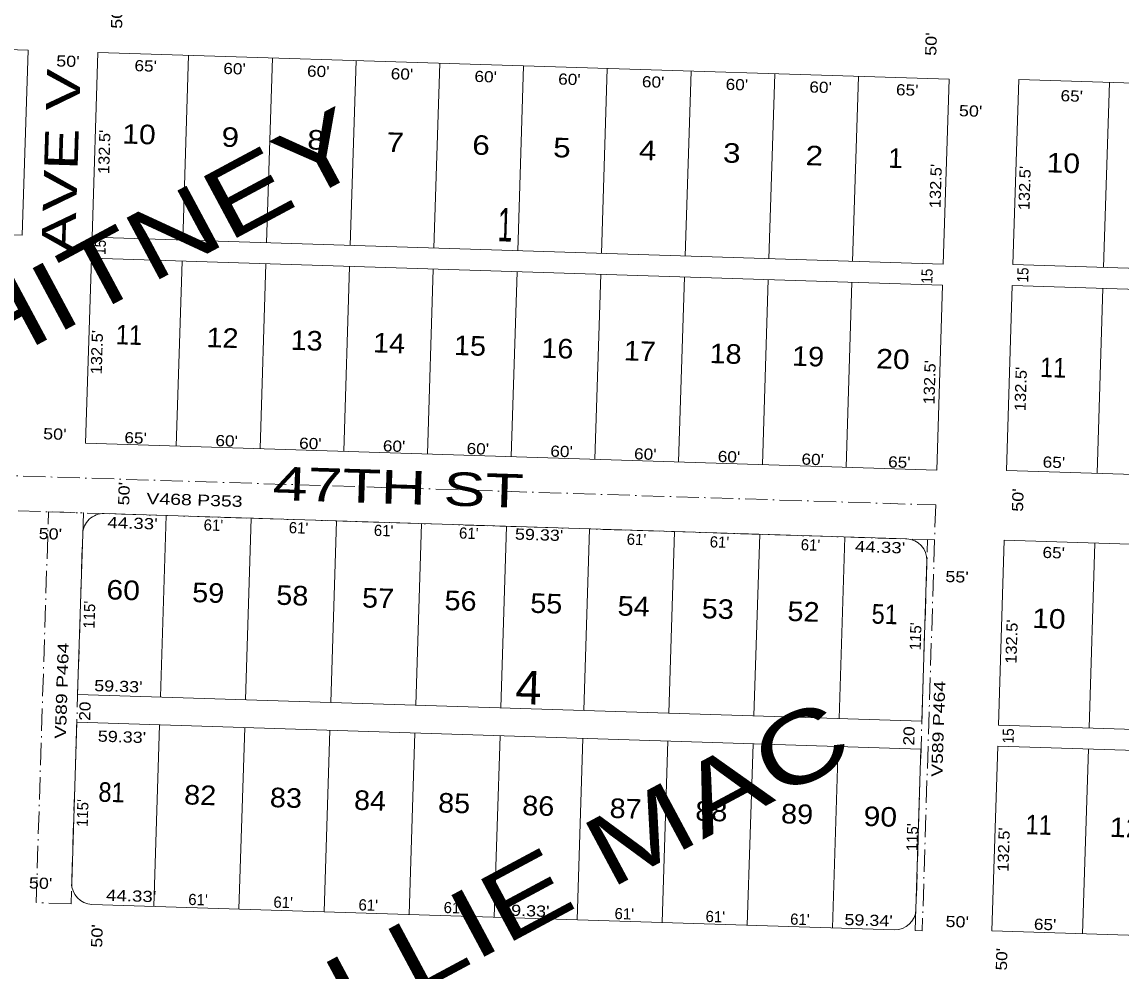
# Model space of a CAD drawing. Extents: x 941784 to 947279, y 7262721 to 7268197.
# Drawn here: x 943819 to 944607, y 7263463 to 7264143 of the extents above; entities that cross this region are included whole.
import ezdxf
from ezdxf.enums import TextEntityAlignment as Align

# ---------------------------------------------------------------- set-up
doc = ezdxf.new("R2010")
doc.units = 0
doc.header["$LTSCALE"] = 3.2
doc.linetypes.add('DOT_DASHED', pattern=[7.7, 5, -1.2, 0.3, -1.2])
for name, color, linetype in [('10', 7, 'Continuous'), ('11', 7, 'Continuous'), ('13', 7, 'Continuous'), ('15', 7, 'Continuous'), ('19', 7, 'Continuous')]:
    doc.layers.add(name, color=color, linetype=linetype)
for name, color, linetype, lineweight in [('21', 7, 'DOT_DASHED', 13), ('6', 7, 'Continuous', 13), ('7', 7, 'Continuous', 13)]:
    doc.layers.add(name, color=color, linetype=linetype, lineweight=lineweight)

msp = doc.modelspace()

# ---------------------------------------------------------------- linework, layer by layer
at = {"layer": '21'}
for points in [[(944472.458, 7263772.573), (943203.093, 7263812.744), (943203.884, 7263837.733), (944473.249, 7263797.561)], [(943828.919, 7263512.8), (943837.776, 7263792.66), (943862.763, 7263791.868), (943853.907, 7263512.009)], [(944458.605, 7263492.872), (944467.46, 7263772.733), (944472.458, 7263772.573), (944463.601, 7263492.714)]]:
    msp.add_lwpolyline(points, close=True, dxfattribs=at)
at = {"layer": '6'}
for p, q in [((943877.756, 7263791.394), (944452.468, 7263773.206)), ((943854.381, 7263527.001), (943858.019, 7263641.943)), ((944443.611, 7263493.346), (943868.899, 7263511.534))]:
    msp.add_line(p, q, dxfattribs=at)
for points in [[(943213.531, 7264142.579), (943823.227, 7264123.284), (943819.035, 7263990.851), (943209.34, 7264010.145)], [(943873.201, 7264121.703), (944482.896, 7264102.409), (944478.705, 7263969.975), (943869.01, 7263989.27)], [(945142.438, 7264082.901), (944532.743, 7264102.196), (944528.552, 7263969.762), (945138.247, 7263950.467)], [(943868.537, 7263974.277), (943864.345, 7263841.843), (944474.039, 7263822.548), (944478.23, 7263954.982)], [(945137.772, 7263935.476), (945133.582, 7263803.041), (944523.886, 7263822.336), (944528.078, 7263954.771)], [(944522.305, 7263772.361), (945132, 7263753.067), (945127.809, 7263620.633), (944518.115, 7263639.928)], [(945127.335, 7263605.64), (944517.639, 7263624.935), (944513.448, 7263492.501), (945123.143, 7263473.206)]]:
    msp.add_lwpolyline(points, close=True, dxfattribs=at)
for points in [[(944466.986, 7263757.739), (944463.348, 7263642.798), (943858.651, 7263661.933), (943862.29, 7263776.876)], [(943858.019, 7263641.943), (944462.716, 7263622.808), (944459.078, 7263507.864)]]:
    msp.add_lwpolyline(points, dxfattribs=at)
for centre, start, end in [((943877.281, 7263776.401), 88.1874, 178.1874), ((944451.993, 7263758.214), 358.1874, 88.1874), ((943869.374, 7263526.526), 178.1874, 268.1874), ((944444.086, 7263508.339), 268.1874, 358.1874)]:
    msp.add_arc(centre, 15, start, end, dxfattribs=at)
at = {"layer": '7'}
for p, q in [((943938.169, 7264119.647), (943933.978, 7263987.213)), ((943938.169, 7264119.647), (943933.978, 7263987.213)), ((943998.139, 7264117.75), (943993.948, 7263985.315)), ((943998.139, 7264117.75), (943993.948, 7263985.315)), ((944058.109, 7264115.851), (944053.918, 7263983.418)), ((944058.109, 7264115.851), (944053.918, 7263983.418)), ((944118.079, 7264113.953), (944113.887, 7263981.52)), ((944118.079, 7264113.953), (944113.887, 7263981.52)), ((944178.049, 7264112.057), (944173.858, 7263979.622)), ((944178.049, 7264112.057), (944173.858, 7263979.622)), ((944238.018, 7264110.158), (944233.827, 7263977.724)), ((944238.018, 7264110.158), (944233.827, 7263977.724)), ((944297.988, 7264108.26), (944293.797, 7263975.826)), ((944297.988, 7264108.26), (944293.797, 7263975.826)), ((944357.958, 7264106.362), (944353.767, 7263973.929)), ((944357.958, 7264106.362), (944353.767, 7263973.929)), ((944417.929, 7264104.464), (944413.737, 7263972.031)), ((944417.929, 7264104.464), (944413.737, 7263972.031)), ((944593.519, 7263967.707), (944597.71, 7264100.141)), ((944593.519, 7263967.706), (944597.71, 7264100.14)), ((943933.504, 7263972.222), (943929.312, 7263839.788)), ((943933.504, 7263972.221), (943929.312, 7263839.787)), ((943993.473, 7263970.324), (943989.282, 7263837.89)), ((943993.473, 7263970.323), (943989.282, 7263837.889)), ((944053.443, 7263968.426), (944049.252, 7263835.993)), ((944053.443, 7263968.425), (944049.252, 7263835.992)), ((944113.413, 7263966.529), (944109.222, 7263834.095)), ((944113.413, 7263966.528), (944109.222, 7263834.094)), ((944173.383, 7263964.63), (944169.192, 7263832.197)), ((944173.383, 7263964.629), (944169.192, 7263832.196)), ((944233.353, 7263962.733), (944229.162, 7263830.3)), ((944233.353, 7263962.732), (944229.162, 7263830.299)), ((944293.324, 7263960.836), (944289.132, 7263828.401)), ((944293.324, 7263960.835), (944289.132, 7263828.4)), ((944353.293, 7263958.937), (944349.103, 7263826.503)), ((944353.293, 7263958.936), (944349.103, 7263826.502)), ((944413.263, 7263957.039), (944409.072, 7263824.606)), ((944413.263, 7263957.038), (944409.072, 7263824.605)), ((944588.854, 7263820.282), (944593.045, 7263952.715)), ((944588.854, 7263820.281), (944593.045, 7263952.714)), ((943922.063, 7263789.992), (943917.951, 7263660.057)), ((943922.063, 7263789.991), (943917.951, 7263660.056)), ((943983.033, 7263788.063), (943978.921, 7263658.128)), ((943983.033, 7263788.062), (943978.921, 7263658.127)), ((944044.002, 7263786.133), (944039.89, 7263656.199)), ((944044.002, 7263786.132), (944039.89, 7263656.198)), ((944104.972, 7263784.205), (944100.86, 7263654.27)), ((944104.972, 7263784.204), (944100.86, 7263654.269)), ((944165.941, 7263782.276), (944161.829, 7263652.34)), ((944165.941, 7263782.276), (944161.829, 7263652.34)), ((944165.941, 7263782.275), (944161.829, 7263652.339)), ((944225.242, 7263780.398), (944221.13, 7263650.464)), ((944225.242, 7263780.398), (944221.13, 7263650.464)), ((944225.242, 7263780.397), (944221.13, 7263650.463)), ((944286.211, 7263778.469), (944282.099, 7263648.534)), ((944286.211, 7263778.468), (944282.099, 7263648.533)), ((944347.181, 7263776.54), (944343.069, 7263646.604)), ((944347.181, 7263776.539), (944343.069, 7263646.603)), ((944408.15, 7263774.61), (944404.038, 7263644.675)), ((944408.15, 7263774.609), (944404.038, 7263644.674)), ((944583.082, 7263637.873), (944587.272, 7263770.306)), ((944583.082, 7263637.872), (944587.272, 7263770.305)), ((943917.319, 7263640.066), (943913.207, 7263510.131)), ((943917.319, 7263640.066), (943913.207, 7263510.131)), ((943978.288, 7263638.137), (943974.176, 7263508.202)), ((943978.288, 7263638.137), (943974.176, 7263508.202)), ((944039.258, 7263636.208), (944035.146, 7263506.274)), ((944039.258, 7263636.208), (944035.146, 7263506.274)), ((944100.227, 7263634.279), (944096.115, 7263504.344)), ((944100.227, 7263634.279), (944096.115, 7263504.344)), ((944161.197, 7263632.35), (944157.085, 7263502.415)), ((944161.197, 7263632.349), (944157.085, 7263502.414)), ((944161.197, 7263632.349), (944157.085, 7263502.414)), ((944220.497, 7263630.473), (944216.386, 7263500.539)), ((944220.497, 7263630.472), (944216.386, 7263500.538)), ((944220.497, 7263630.472), (944216.386, 7263500.538)), ((944281.466, 7263628.543), (944277.355, 7263498.609)), ((944281.466, 7263628.543), (944277.355, 7263498.609)), ((944342.436, 7263626.613), (944338.324, 7263496.678)), ((944342.436, 7263626.613), (944338.324, 7263496.678)), ((944403.405, 7263624.684), (944399.294, 7263494.749)), ((944403.405, 7263624.684), (944399.294, 7263494.749)), ((944578.416, 7263490.446), (944582.607, 7263622.88)), ((944578.416, 7263490.445), (944582.607, 7263622.879))]:
    msp.add_line(p, q, dxfattribs=at)

# ---------------------------------------------------------------- texts
at = {"layer": '10'}
for s, width, p in [('10', 1.15, (943890.43, 7264056.451)), (' 9', 1.2, (943955.315, 7264054.398)), (' 8', 1.2, (944016.725, 7264052.455)), (' 7', 1.2, (944073.499, 7264050.658)), (' 6', 1.2, (944134.908, 7264048.714)), (' 5', 1.2, (944192.841, 7264046.881)), (' 4', 1.2, (944254.252, 7264044.938)), (' 3', 1.2, (944314.501, 7264043.031)), (' 2', 1.2, (944373.593, 7264041.162)), ('10', 1.15, (944552.479, 7264035.818)), ('11', 0.9, (943885.88, 7263912.689)), ('12', 1.1, (943950.766, 7263910.636)), ('13', 1.1, (944011.017, 7263908.73)), ('14', 1.1, (944070.108, 7263906.859)), ('15', 1.1, (944128.041, 7263905.026)), ('16', 1.1, (944190.609, 7263903.046)), ('17', 1.1, (944249.701, 7263901.176)), ('18', 1.1, (944311.11, 7263899.232)), ('19', 1.1, (944370.202, 7263897.362)), ('20', 1.15, (944430.453, 7263895.456)), ('11', 0.9, (944547.841, 7263889.248)), ('60', 1.15, (943879.117, 7263730.017)), ('59', 1.1, (943940.526, 7263728.073)), ('58', 1.1, (944000.776, 7263726.167)), ('57', 1.1, (944062.185, 7263724.222)), ('56', 1.1, (944121.278, 7263722.353)), ('55', 1.1, (944182.686, 7263720.41)), ('54', 1.1, (944245.255, 7263718.429)), ('53', 1.1, (944305.505, 7263716.522)), ('52', 1.1, (944366.914, 7263714.579)), ('51', 0.9, (944427.164, 7263712.672)), ('10', 1.15, (944542.155, 7263709.582)), ('81', 0.9, (943873.372, 7263585.131)), ('82', 1.1, (943934.781, 7263583.188)), ('83', 1.1, (943996.19, 7263581.244)), ('84', 1.1, (944056.441, 7263579.338)), ('85', 1.1, (944116.691, 7263577.431)), ('86', 1.1, (944176.941, 7263575.524)), ('87', 1.1, (944239.51, 7263573.545)), ('88', 1.1, (944300.919, 7263571.601)), ('89', 1.1, (944362.327, 7263569.657)), ('90', 1.15, (944421.42, 7263567.788)), ('11', 0.9, (944537.479, 7263561.829)), ('12', 1.1, (944597.726, 7263559.922))]:
    msp.add_text(s, height=14, rotation=358.187, dxfattribs=dict(at, width=width)).set_placement(p)
msp.add_text(' 1', height=14, rotation=358.187, dxfattribs=at).set_placement((944433.844, 7264039.255))
for s, width, p in [('1', 0.6, (944169.836, 7263986.099)), ('4', 1.05, (944190.652, 7263654.507))]:
    msp.add_text(s, height=24, rotation=358.187, dxfattribs=dict(at, width=width)).set_placement(p, align=Align.RIGHT)
at = {"layer": '11'}
for s, rotation, width, p in [("50'", 88.187, 1.2, (943890.729, 7264146.849)), ("50'", 88.187, 1.2, (944473.895, 7264127.457)), ("50'", 358.187, 1.2, (943851.573, 7264111.382)), ("65'", 358.187, 1.15, (943907.281, 7264108.008)), ("60'", 358.187, 1.15, (943970.889, 7264105.996)), ("60'", 358.187, 1.15, (944030.858, 7264104.097)), ("60'", 358.187, 1.15, (944090.828, 7264102.199)), ("60'", 358.187, 1.15, (944150.798, 7264100.303)), ("60'", 358.187, 1.15, (944210.768, 7264098.404)), ("60'", 358.187, 1.15, (944270.739, 7264096.506)), ("60'", 358.187, 1.15, (944330.708, 7264094.609)), ("60'", 358.187, 1.15, (944390.678, 7264092.71)), ("65'", 358.187, 1.15, (944452.715, 7264090.747)), ("65'", 358.187, 1.15, (944570.59, 7264086.465)), ("50'", 358.187, 1.2, (944498.145, 7264075.728)), ("132.5'", 88.187, 1.1, (943881.727, 7264050.256)), ("132.5'", 88.187, 1.1, (944477.192, 7264025.798)), ("132.5'", 88.187, 1.1, (944540.889, 7264024.335)), ('15', 88.187, 0.9, (943878.769, 7263981.921)), ('15', 88.187, 0.9, (944470.993, 7263961.308)), ('15', 88.187, 0.9, (944539.641, 7263962.144)), ("132.5'", 88.187, 1.1, (943876.381, 7263906.841)), ("132.5'", 88.187, 1.1, (944472.874, 7263885.274)), ("132.5'", 88.187, 1.1, (944538.112, 7263880.527)), ("50'", 358.187, 1.2, (943842.188, 7263844.389)), ("65'", 358.187, 1.15, (943900.063, 7263841.583)), ("60'", 358.187, 1.15, (943965.26, 7263839.52)), ("60'", 358.187, 1.15, (944025.231, 7263837.622)), ("60'", 358.187, 1.15, (944085.2, 7263835.724)), ("60'", 358.187, 1.15, (944145.17, 7263833.826)), ("60'", 358.187, 1.15, (944205.14, 7263831.928)), ("60'", 358.187, 1.15, (944265.11, 7263830.031)), ("60'", 358.187, 1.15, (944325.08, 7263828.133)), ("60'", 358.187, 1.15, (944385.05, 7263826.235)), ("65'", 358.187, 1.15, (944447.087, 7263824.272)), ("65'", 358.187, 1.15, (944557.781, 7263824.121)), ("50'", 88.187, 1.2, (943895.828, 7263805.542)), ("50'", 88.187, 1.2, (944536.027, 7263800.98)), ("44.33'", 358.187, 1.25, (943897.855, 7263780.543)), ("50'", 358.187, 1.2, (943838.991, 7263772.922)), ("59.33'", 358.187, 1.2, (944189.066, 7263772.249)), ("44.33'", 358.187, 1.25, (944433.31, 7263763.373)), ("65'", 358.187, 1.15, (944557.677, 7263759.425)), ("55'", 358.187, 1.2, (944488.434, 7263742.138)), ("132.5'", 88.187, 1.1, (944531.574, 7263699.567)), ("59.33'", 358.187, 1.2, (943887.69, 7263663.755)), ('20', 88.187, 1.15, (943867.829, 7263649.79)), ('20', 88.187, 1.15, (944458.084, 7263632.045)), ("59.33'", 358.187, 1.2, (943890.286, 7263627.559)), ('15', 88.187, 0.9, (944529.197, 7263632.141)), ("132.5'", 88.187, 1.1, (944525.901, 7263550.677)), ("50'", 358.187, 1.2, (943832.009, 7263522.732)), ("44.33'", 358.187, 1.25, (943896.892, 7263513.648)), ("59.33'", 358.187, 1.2, (944179.194, 7263503.074)), ("59.34'", 358.187, 1.2, (944425.066, 7263496.229)), ("50'", 88.187, 1.2, (943876.452, 7263488.819)), ("50'", 358.187, 1.2, (944488.541, 7263495.138)), ("65'", 358.187, 1.15, (944551.51, 7263493.184))]:
    msp.add_text(s, height=8, rotation=rotation, dxfattribs=dict(at, width=width)).set_placement(p, align=Align.CENTER)
for s, rotation, p in [("61'", 358.187, (943955.766, 7263779.115)), ("61'", 358.187, (944016.736, 7263777.185)), ("61'", 358.187, (944077.705, 7263775.257)), ("61'", 358.187, (944138.675, 7263773.327)), ("61'", 358.187, (944258.784, 7263768.896)), ("61'", 358.187, (944318.247, 7263767.014)), ("61'", 358.187, (944383.427, 7263764.952)), ("115'", 88.187, (943871.035, 7263718.828)), ("115'", 88.187, (944462.805, 7263703.363)), ("115'", 88.187, (943866.163, 7263576.795)), ("115'", 88.187, (944460.479, 7263559.518)), ("61'", 358.187, (943944.753, 7263510.94)), ("61'", 358.187, (944005.722, 7263509.01)), ("61'", 358.187, (944066.691, 7263507.08)), ("61'", 358.187, (944127.662, 7263505.151)), ("61'", 358.187, (944250.091, 7263500.831)), ("61'", 358.187, (944315.272, 7263498.768)), ("61'", 358.187, (944375.879, 7263496.851))]:
    msp.add_text(s, height=8, rotation=rotation, dxfattribs=at).set_placement(p, align=Align.CENTER)
at = {"layer": '11', "width": 1.15}
msp.add_text("50'", height=8, rotation=88.187, dxfattribs=at).set_placement((944524.731, 7263480.15), align=Align.RIGHT)
at = {"layer": '13', "width": 1.3}
for s, rotation, p in [('V468 P353', 358.187, (943942.235, 7263797.184)), ('V589 P464', 88.187, (943851.31, 7263664.494)), ('V589 P464', 88.187, (944479.082, 7263637.09))]:
    msp.add_text(s, height=8, rotation=rotation, dxfattribs=at).set_placement(p, align=Align.CENTER)
at = {"layer": '15'}
for s, width, p in [('WHITNEY', 1.3, (943892.005, 7263945.578)), ('DOLLIE MAC', 1.35, (944175.8, 7263487.87))]:
    msp.add_text(s, height=50, rotation=28.187, dxfattribs=dict(at, width=width)).set_placement(p, align=Align.CENTER)
at = {"layer": '19', "width": 1.4}
for s, rotation, p in [('AVE V', 88.187, (943858.758, 7264043.274)), ('47TH ST', 358.187, (944087.932, 7263798.339))]:
    msp.add_text(s, height=24, rotation=rotation, dxfattribs=at).set_placement(p, align=Align.CENTER)

doc.saveas('drawing.dxf')
